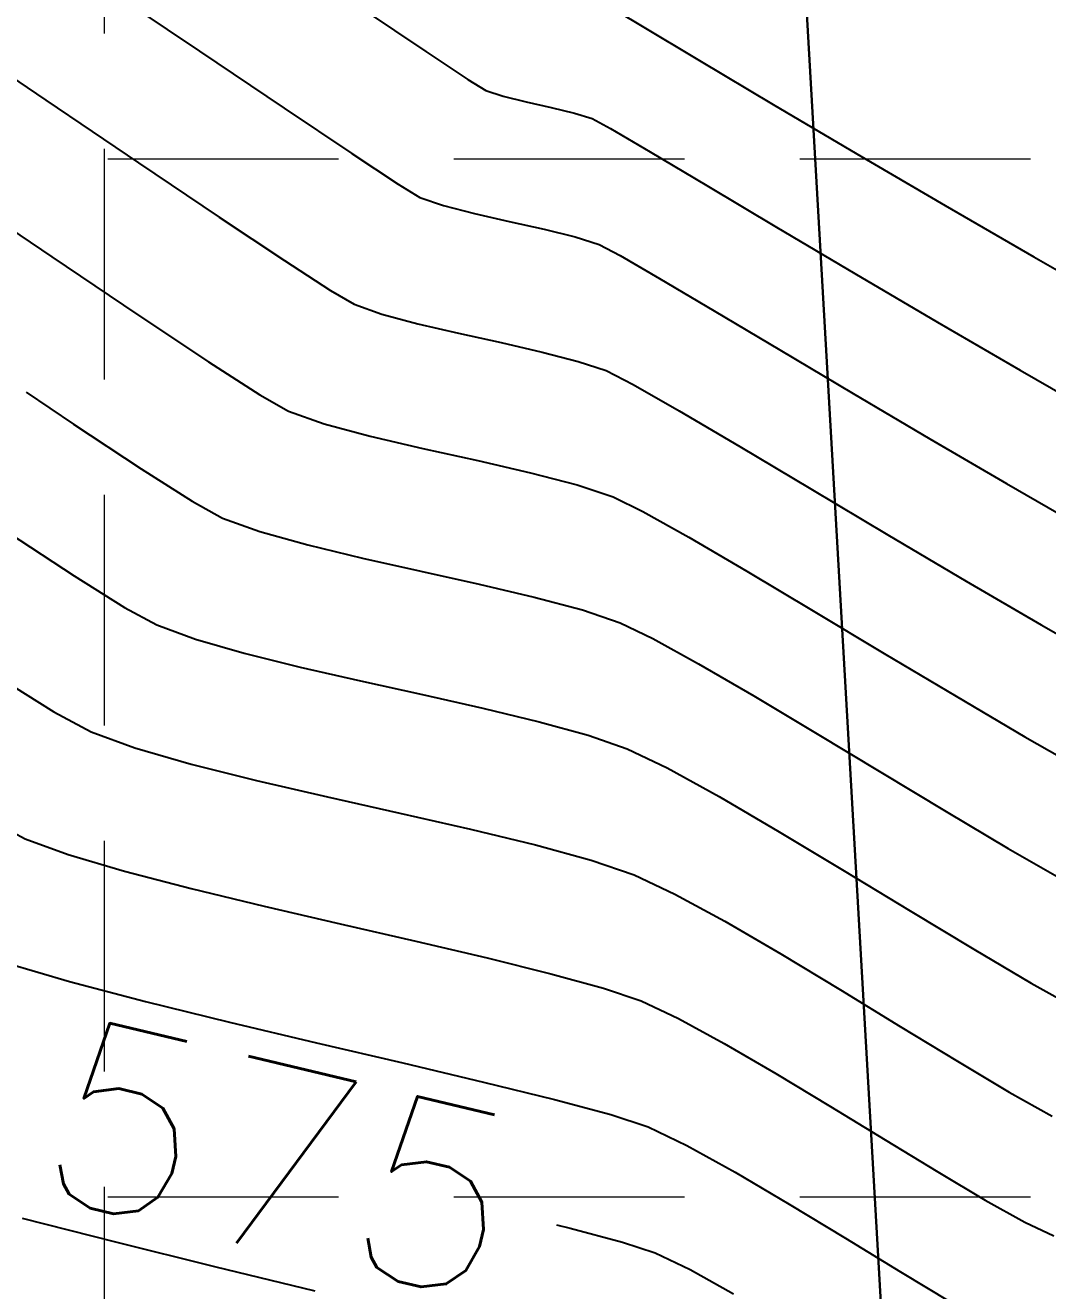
# Model space of a CAD drawing. Header units: inches. Extents: x 2547543 to 2548696, y 7125653 to 7126375.
# Drawn here: x 2547650.15 to 2547667.88, y 7125922.75 to 7125944.69 of the extents above; entities that cross this region are included whole.
import ezdxf

# ---------------------------------------------------------------- set-up
doc = ezdxf.new("R2010")
doc.units = ezdxf.units.IN
doc.header["$MEASUREMENT"] = 0
doc.linetypes.add('HIDDEN', pattern=[0.375, 0.25, -0.125])
for name, color, linetype in [('GRID', 254, 'HIDDEN'), ('V-AREA', 6, 'Continuous'), ('V-PROP-E', 3, 'Continuous'), ('V-TOPO-MAJR-E', 6, 'Continuous'), ('V-TOPO-MINR-E', 14, 'Continuous')]:
    doc.layers.add(name, color=color, linetype=linetype)
doc.styles.add('L100', font='simplex', dxfattribs={"height": 4})

msp = doc.modelspace()

# ---------------------------------------------------------------- linework, layer by layer
at = {"layer": 'GRID', "color": 252, "linetype": 'HIDDEN', "lineweight": 0, "ltscale": 16}
for p, q in [((2547651.523132142, 7126356.547205457), (2547651.523132142, 7125726.296813901)), ((2547561.583313602, 7125942.37631347), (2548677.583313586, 7125942.37631347)), ((2547561.583313602, 7125924.376313471), (2548677.583313586, 7125924.376313471))]:
    msp.add_line(p, q, dxfattribs=at)
at = {"layer": 'V-AREA', "color": 7}
msp.add_line((2547661.372810687, 7125985.590955259), (2547666.211702047, 7125901.243125121), dxfattribs=at)
at = {"layer": 'V-PROP-E', "color": 7}
msp.add_line((2547666.211702047, 7125901.243125121), (2547644.915525241, 7126272.461689509), dxfattribs=at)
at = {"layer": 'V-TOPO-MAJR-E', "color": 35, "extrusion": (-0.5118299426168573, -0.8590867883053636, 0), "elevation": -7425774.029097996}
msp.add_lwpolyline([(-1458610.911631805, 585), (-1458610.109305688, 585)], dxfattribs=at)
at = {"layer": 'V-TOPO-MAJR-E', "color": 35, "extrusion": (-0.5122294791224112, -0.8588486250312003, 0), "elevation": -7425094.774280906}
msp.add_lwpolyline([(-1462063.943588444, 585), (-1462062.750133369, 585)], dxfattribs=at)
at = {"layer": 'V-TOPO-MAJR-E', "color": 35}
for points, elevation in [([(2547661.846003067, 7125944.078562602), (2547663.123742026, 7125943.318914626)], 585), ([(2547663.123742026, 7125943.318914626), (2547664.571234922, 7125942.463284777)], 585), ([(2547664.571234922, 7125942.463284777), (2547666.105493979, 7125941.56401629)], 585), ([(2547652.165272356, 7125936.99911816), (2547653.047481856, 7125936.439499288)], 580), ([(2547653.575431747, 7125936.145815602), (2547654.223167498, 7125935.912043928)], 580), ([(2547655.052298049, 7125935.680955747), (2547656.002681062, 7125935.452191076)], 580), ([(2547660.468401216, 7125934.330620918), (2547661.034917759, 7125934.05740061)], 580), ([(2547661.034917759, 7125934.05740061), (2547661.825826541, 7125933.620836476)], 580), ([(2547661.825826541, 7125933.620836476), (2547662.785525946, 7125933.061801496)], 580), ([(2547662.785525946, 7125933.061801496), (2547663.858414364, 7125932.421168656)], 580), ([(2547659.364689772, 7125923.891169144), (2547659.603276318, 7125923.832027142)], 575), ([(2547661.682747785, 7125923.113653883), (2547662.435387022, 7125922.697069996)], 575)]:
    msp.add_lwpolyline(points, dxfattribs=dict(at, elevation=elevation))
at = {"layer": 'V-TOPO-MAJR-E', "color": 35, "extrusion": (0.5010873284743125, 0.8653967236143644, 0), "elevation": 7443369.684813652}
msp.add_lwpolyline([(1365977.120619131, 585), (1365975.343356285, 585)], dxfattribs=at)
at = {"layer": 'V-TOPO-MAJR-E', "color": 35, "extrusion": (-0.4942960922606287, -0.8692936058524025, 0), "elevation": -7453836.82369216}
msp.add_lwpolyline([(-1307653.436209671, 585), (-1307651.758033223, 585)], dxfattribs=at)
at = {"layer": 'V-TOPO-MAJR-E', "color": 35, "extrusion": (-0.5586004562871472, -0.8294368753773798, 0), "elevation": -7333634.569139595}
msp.add_lwpolyline([(-1867437.406679033, 580), (-1867436.416983701, 580)], dxfattribs=at)
at = {"layer": 'V-TOPO-MAJR-E', "color": 35, "extrusion": (-0.5517978439601485, -0.8339779010267188, 0), "elevation": -7348662.953330892}
msp.add_lwpolyline([(-1807392.47633113, 580.0000000000005), (-1807391.066969237, 580.0000000000005)], dxfattribs=at)
at = {"layer": 'V-TOPO-MAJR-E', "color": 35, "extrusion": (-0.486121219064592, -0.8738913893471859, 0), "elevation": -7465762.700709272}
msp.add_lwpolyline([(-1237696.84770768, 580), (-1237696.243570945, 580)], dxfattribs=at)
at = {"layer": 'V-TOPO-MAJR-E', "color": 35, "extrusion": (-0.2684787330670331, -0.9632856117947164, 0), "elevation": -7548302.512772067}
msp.add_lwpolyline([(540956.4114228692, 580.0000000000009), (540957.2721546616, 580.0000000000009)], dxfattribs=at)
at = {"layer": 'V-TOPO-MAJR-E', "color": 35, "extrusion": (-0.2187915234425859, -0.9757716276207629, 0), "elevation": -7510691.17253922}
msp.add_lwpolyline([(926836.1708154883, 580.0000000000005), (926837.2074239601, 580.0000000000005)], dxfattribs=at)
at = {"layer": 'V-TOPO-MAJR-E', "color": 35, "extrusion": (-0.2171199837223588, -0.9761449240089315, 0), "elevation": -7509092.748528475}
msp.add_lwpolyline([(939699.5223586492, 580), (939700.5595621383, 580)], dxfattribs=at)
at = {"layer": 'V-TOPO-MAJR-E', "color": 35, "extrusion": (-0.2287019773536346, -0.9734964846133436, 0), "elevation": -7519727.100582728}
msp.add_lwpolyline([(850420.7078887995, 580.0000000000009), (850421.6871284614, 580.0000000000009)], dxfattribs=at)
at = {"layer": 'V-TOPO-MAJR-E', "color": 35, "extrusion": (0.2583964686472895, 0.9660389562489756, 0), "elevation": 7542236.67726477}
msp.add_lwpolyline([(-619821.4398508, 580), (-619822.3031384279, 580)], dxfattribs=at)
at = {"layer": 'V-TOPO-MAJR-E', "color": 35, "extrusion": (-0.3219201079012485, -0.946766837256591, 0), "elevation": -7566741.441583597}
msp.add_lwpolyline([(118058.204150252, 580.0000000000005), (118058.8954611681, 580.0000000000005)], dxfattribs=at)
at = {"layer": 'V-TOPO-MAJR-E', "color": 35, "extrusion": (0.5162061753647871, 0.8564643509891459, 0), "elevation": 7418226.902755903}
msp.add_lwpolyline([(1496467.048004048, 580), (1496465.728070754, 580)], dxfattribs=at)
at = {"layer": 'V-TOPO-MAJR-E', "color": 35, "extrusion": (-0.5154594533718293, -0.8569139699699235, 0), "elevation": -7419528.459443954}
msp.add_lwpolyline([(-1489999.159584652, 580), (-1489997.838026555, 580)], dxfattribs=at)
at = {"layer": 'V-TOPO-MAJR-E', "color": 35, "extrusion": (-0.510317051592137, -0.8599863410858967, 0), "elevation": -7428320.841406315}
msp.add_lwpolyline([(-1445526.061664454, 580), (-1445524.807172711, 580)], dxfattribs=at)
at = {"layer": 'V-TOPO-MAJR-E', "color": 35, "extrusion": (-0.4989802925917887, -0.8666133322335938, 0), "elevation": -7446662.030146515}
msp.add_lwpolyline([(-1347856.483382928, 580.0000000000009), (-1347855.364512167, 580.0000000000009)], dxfattribs=at)
at = {"layer": 'V-TOPO-MAJR-E', "color": 35, "extrusion": (-0.259699580582063, -0.9656894572508807, 0), "elevation": -7543055.648198131}
msp.add_lwpolyline([(609648.5891107258, 575), (609649.5261106528, 575)], dxfattribs=at)
at = {"layer": 'V-TOPO-MAJR-E', "color": 35, "extrusion": (-0.3108976960003835, -0.9504433821231295, 0), "elevation": -7564848.698552169}
msp.add_lwpolyline([(205973.8442479246, 575), (205974.4413246475, 575)], dxfattribs=at)
at = {"layer": 'V-TOPO-MAJR-E', "color": 35, "extrusion": (-0.4302899794397678, -0.9026907186815009, 0), "elevation": -7528737.949822375}
msp.add_lwpolyline([(-766463.4272878743, 575.0000000000009), (-766462.7547065765, 575.0000000000009)], dxfattribs=at)
at = {"layer": 'V-TOPO-MINR-E', "color": 35}
for points, elevation in [([(2547651.473969279, 7125945.387672354), (2547653.173882409, 7125944.241394068)], 583), ([(2547648.756681648, 7125944.574575417), (2547650.511001426, 7125943.392162113)], 582), ([(2547657.830219478, 7125943.751323781), (2547658.137334538, 7125943.55861076)], 584), ([(2547658.439119447, 7125943.458830077), (2547658.840489211, 7125943.360740447)], 584), ([(2547654.642753763, 7125943.250956133), (2547655.813957507, 7125942.465431301)], 583), ([(2547659.275496093, 7125943.263947137), (2547659.67819236, 7125943.168055417)], 584), ([(2547659.67819236, 7125943.168055417), (2547659.982630278, 7125943.072670552)], 584), ([(2547655.813957507, 7125942.465431301), (2547656.620867811, 7125941.933892329)], 583), ([(2547652.117850987, 7125942.307240689), (2547653.516522134, 7125941.365298115)], 582), ([(2547661.97327503, 7125941.909823462), (2547663.182062583, 7125941.190685892)], 584), ([(2547657.405683855, 7125941.565182609), (2547657.943810545, 7125941.427007602)], 583), ([(2547653.516522134, 7125941.365298115), (2547654.646306673, 7125940.611821359)], 582), ([(2547657.943810545, 7125941.427007602), (2547658.546975858, 7125941.2905023)], 583), ([(2547660.104073012, 7125940.887158143), (2547660.466903042, 7125940.696731677)], 583), ([(2547654.646306673, 7125940.611821359), (2547655.446496408, 7125940.092297392)], 582), ([(2547660.466903042, 7125940.696731677), (2547661.154472637, 7125940.300178499)], 583), ([(2547664.539668596, 7125940.385514822), (2547665.971812357, 7125939.542146712)], 584), ([(2547662.101157289, 7125939.740847991), (2547663.241332486, 7125939.062089535)], 583), ([(2547665.971812357, 7125939.542146712), (2547667.404213152, 7125938.708418022)], 584), ([(2547653.328915976, 7125938.856364077), (2547654.222772314, 7125938.281203707)], 581), ([(2547659.741211014, 7125938.862881351), (2547660.225515747, 7125938.701645736)], 582), ([(2547654.222772314, 7125938.281203707), (2547654.715907445, 7125937.999014392)], 581), ([(2547654.715907445, 7125937.999014392), (2547655.333896103, 7125937.78094383)], 581), ([(2547661.492062412, 7125938.006910428), (2547662.545761486, 7125937.385792494)], 582), ([(2547658.000794816, 7125937.141826828), (2547658.916272894, 7125936.932356131)], 581), ([(2547659.722774023, 7125936.723937956), (2547660.346958482, 7125936.516133327)], 581), ([(2547667.16655624, 7125936.742740302), (2547668.42444851, 7125936.019763877)], 583), ([(2547660.863988348, 7125936.260146006), (2547661.658944476, 7125935.813873452)], 581), ([(2547661.658944476, 7125935.813873452), (2547662.665643716, 7125935.223796995)], 581), ([(2547651.001483241, 7125935.141918149), (2547651.872151717, 7125934.59780739)], 579), ([(2547662.665643716, 7125935.223796995), (2547663.817902918, 7125934.536397967)], 581), ([(2547652.434956049, 7125934.292616813), (2547653.104229288, 7125934.046613118)], 579), ([(2547665.04953893, 7125933.7981577), (2547666.294368601, 7125933.055557523)], 581), ([(2547649.697747438, 7125933.379535217), (2547650.650003647, 7125932.785843987)], 578), ([(2547655.967015932, 7125933.322680668), (2547657.039690854, 7125933.085065681)], 579), ([(2547667.486208782, 7125932.355078768), (2547668.558876321, 7125931.743202765)], 581), ([(2547661.285662188, 7125931.813317737), (2547662.1862409, 7125931.317966313)], 579), ([(2547654.165965335, 7125931.595988912), (2547655.393711976, 7125931.311879636)], 578), ([(2547656.651175334, 7125931.02963945), (2547657.875009948, 7125930.751279679)], 578), ([(2547649.503262462, 7125930.930982593), (2547650.154004653, 7125930.586219233)], 577), ([(2547659.001870353, 7125930.478811648), (2547659.968411086, 7125930.21424668)], 578), ([(2547659.968411086, 7125930.21424668), (2547660.711286685, 7125929.959596102)], 578), ([(2547651.873273524, 7125930.022320642), (2547653.027447685, 7125929.721042687)], 577), ([(2547664.354656002, 7125930.03007745), (2547665.498980519, 7125929.334287977)], 579), ([(2547654.295524345, 7125929.414347365), (2547655.615660515, 7125929.107835978)], 577), ([(2547659.269996202, 7125928.245418464), (2547660.179940527, 7125927.995655852)], 577), ([(2547660.179940527, 7125927.995655852), (2547660.83272942, 7125927.774083694)], 577), ([(2547664.288601485, 7125927.965207813), (2547665.325677823, 7125927.330644838)], 578), ([(2547652.238889043, 7125927.762157916), (2547653.692511912, 7125927.404613339)], 576), ([(2547665.325677823, 7125927.330644838), (2547666.317731592, 7125926.726176345)], 578), ([(2547655.205996754, 7125927.046426531), (2547656.701709899, 7125926.697389268)], 576), ([(2547656.701709899, 7125926.697389268), (2547658.102017681, 7125926.367293333)], 576), ([(2547666.317731592, 7125926.726176345), (2547667.213701976, 7125926.194042757)], 578), ([(2547663.168701272, 7125926.515427781), (2547664.114582751, 7125925.944418089)], 577), ([(2547661.627967635, 7125925.267389913), (2547662.463245909, 7125924.805065531)], 576), ([(2547662.463245909, 7125924.805065531), (2547663.399314491, 7125924.251806432)], 576), ([(2547665.976120741, 7125924.807722053), (2547666.798090166, 7125924.31953902)], 577), ([(2547666.798090166, 7125924.31953902), (2547667.485068487, 7125923.936468186)], 577), ([(2547650.101168025, 7125924.006454328), (2547651.716183826, 7125923.593794541)], 574)]:
    msp.add_lwpolyline(points, dxfattribs=dict(at, elevation=elevation))
at = {"layer": 'V-TOPO-MINR-E', "color": 35, "extrusion": (-0.5562674643987975, -0.8310033141037, 0), "elevation": -7338862.030668751}
msp.add_lwpolyline([(-1846820.744062433, 584), (-1846819.434831006, 584)], dxfattribs=at)
at = {"layer": 'V-TOPO-MINR-E', "color": 35, "extrusion": (-0.5590655293089315, -0.8291234732767637, 0), "elevation": -7332592.709953353}
msp.add_lwpolyline([(-1871550.740906953, 583), (-1871548.969311527, 583)], dxfattribs=at)
at = {"layer": 'V-TOPO-MINR-E', "color": 35, "extrusion": (0.5522917252276032, 0.8336509162983736, 0), "elevation": 7347599.876123272}
msp.add_lwpolyline([(1811743.356674531, 584.0000000000009), (1811742.483716276, 584.0000000000009)], dxfattribs=at)
at = {"layer": 'V-TOPO-MINR-E', "color": 35, "extrusion": (0.3139211771198407, 0.9494490478986716, 0), "elevation": 7565484.168473662}
msp.add_lwpolyline([(-181887.0028549447, 584.0000000000009), (-181887.3207076085, 584.0000000000009)], dxfattribs=at)
at = {"layer": 'V-TOPO-MINR-E', "color": 35, "extrusion": (0.5595784317782324, 0.8287773999625075, 0), "elevation": 7331431.11450132}
msp.add_lwpolyline([(1876089.061805618, 582), (1876087.122986388, 582)], dxfattribs=at)
at = {"layer": 'V-TOPO-MINR-E', "color": 35, "extrusion": (-0.2171979873122323, -0.9761275707137441, 0), "elevation": -7509176.154275781}
msp.add_lwpolyline([(939099.4793203368, 584.0000000000009), (939099.9249658608, 584.0000000000009)], dxfattribs=at)
at = {"layer": 'V-TOPO-MINR-E', "color": 35, "extrusion": (0.4816254059221481, 0.8763771838485565, 0), "elevation": 7472031.695578069}
msp.add_lwpolyline([(1199324.143971889, 584.0000000000005), (1199323.782657272, 584.0000000000005)], dxfattribs=at)
at = {"layer": 'V-TOPO-MINR-E', "color": 35, "extrusion": (-0.5057847932093128, -0.862659691279367, 0), "elevation": -7435831.538663735}
msp.add_lwpolyline([(-1406429.7081562, 584), (-1406428.910265102, 584)], dxfattribs=at)
at = {"layer": 'V-TOPO-MINR-E', "color": 35, "extrusion": (-0.5105485138141397, -0.8598489489684648, 0), "elevation": -7427938.695728409}
msp.add_lwpolyline([(-1447535.727889423, 584.0000000000009), (-1447534.581538802, 584.0000000000009)], dxfattribs=at)
at = {"layer": 'V-TOPO-MINR-E', "color": 35, "extrusion": (-0.5193103880021346, -0.8545857013272995, 0), "elevation": -7412752.633472062}
msp.add_lwpolyline([(-1523384.750484851, 583.0000000000005), (-1523384.31051607, 583.0000000000005)], dxfattribs=at)
at = {"layer": 'V-TOPO-MINR-E', "color": 35, "extrusion": (-0.5602979090119037, -0.828291164480757, 0), "elevation": -7329797.012009948}
msp.add_lwpolyline([(-1882455.20255141, 581), (-1882453.167846903, 581)], dxfattribs=at)
at = {"layer": 'V-TOPO-MINR-E', "color": 35, "extrusion": (0.3244501686237253, 0.9459027899737036, 0), "elevation": 7567035.882565421}
msp.add_lwpolyline([(-97822.87330105389, 583), (-97823.30550721567, 583)], dxfattribs=at)
at = {"layer": 'V-TOPO-MINR-E', "color": 35, "extrusion": (-0.2184871142101226, -0.9758398336428642, 0), "elevation": -7510407.92739409}
msp.add_lwpolyline([(929180.3440671382, 583), (929180.9629605908, 583)], dxfattribs=at)
at = {"layer": 'V-TOPO-MINR-E', "color": 35, "extrusion": (-0.2411943177277739, -0.9704768421223835, 0), "elevation": -7530041.780236341}
msp.add_lwpolyline([(753707.6924693522, 583), (753708.2493640445, 583)], dxfattribs=at)
at = {"layer": 'V-TOPO-MINR-E', "color": 35, "extrusion": (-0.5101136070837484, -0.8601070327976672, 0), "elevation": -7428669.788847927}
msp.add_lwpolyline([(-1443776.544555731, 584.0000000000009), (-1443774.966140531, 584.0000000000009)], dxfattribs=at)
at = {"layer": 'V-TOPO-MINR-E', "color": 35, "extrusion": (-0.3084097984110484, -0.9512535919743255, 0), "elevation": -7564300.204222925}
msp.add_lwpolyline([(225760.3987800726, 583), (225760.8326316471, 583)], dxfattribs=at)
at = {"layer": 'V-TOPO-MINR-E', "color": 35, "extrusion": (-0.5588486877375546, -0.8292696450576333, 0), "elevation": -7333077.497085897}
msp.add_lwpolyline([(-1869633.276377817, 581), (-1869631.479673133, 581)], dxfattribs=at)
at = {"layer": 'V-TOPO-MINR-E', "color": 35, "extrusion": (-0.5086793901947303, -0.8609560255849988, 0), "elevation": -7431063.961877601}
msp.add_lwpolyline([(-1431394.7443668, 583.0000000000005), (-1431393.644793043, 583.0000000000005)], dxfattribs=at)
at = {"layer": 'V-TOPO-MINR-E', "color": 35, "extrusion": (0.5054151730275928, 0.862876296391023, 0), "elevation": 7436428.51345155}
msp.add_lwpolyline([(1403246.748579509, 582), (1403246.273555757, 582)], dxfattribs=at)
at = {"layer": 'V-TOPO-MINR-E', "color": 35, "extrusion": (-0.3327616567670262, -0.9430109648279091, 0), "elevation": -7567601.598983475}
msp.add_lwpolyline([(31227.85593270417, 582.0000000000009), (31228.36440761061, 582.0000000000009)], dxfattribs=at)
at = {"layer": 'V-TOPO-MINR-E', "color": 35, "extrusion": (-0.5539353111751335, -0.8325597101909917, 0), "elevation": -7344004.728612641}
msp.add_lwpolyline([(-1826237.113347423, 581), (-1826235.64062561, 581)], dxfattribs=at)
at = {"layer": 'V-TOPO-MINR-E', "color": 35, "extrusion": (-0.2591195498829213, -0.9658452561712317, 0), "elevation": -7542702.601609434}
msp.add_lwpolyline([(614171.5032098398, 582), (614172.147784482, 582)], dxfattribs=at)
at = {"layer": 'V-TOPO-MINR-E', "color": 35, "extrusion": (-0.2269899805301411, -0.973897093505739, 0), "elevation": -7518224.38651444}
msp.add_lwpolyline([(863638.8350806944, 582), (863639.5627931207, 582)], dxfattribs=at)
at = {"layer": 'V-TOPO-MINR-E', "color": 35, "extrusion": (-0.2165423519618233, -0.9762732249769231, 0), "elevation": -7508539.574241961}
msp.add_lwpolyline([(944142.299891446, 582.0000000000009), (944143.0557970314, 582.0000000000009)], dxfattribs=at)
at = {"layer": 'V-TOPO-MINR-E', "color": 35, "extrusion": (-0.2230459696205144, -0.9748079274585556, 0), "elevation": -7514666.949426928}
msp.add_lwpolyline([(894065.59432623, 582), (894066.3230025545, 582)], dxfattribs=at)
at = {"layer": 'V-TOPO-MINR-E', "color": 35, "extrusion": (-0.5115091648001651, -0.8592778213857482, 0), "elevation": -7426314.489365962}
msp.add_lwpolyline([(-1455832.618429558, 583), (-1455831.142723797, 583)], dxfattribs=at)
at = {"layer": 'V-TOPO-MINR-E', "color": 35, "extrusion": (-0.2502031156147942, -0.9681933695996116, 0), "elevation": -7536719.163991299}
msp.add_lwpolyline([(683694.5179413559, 582.0000000000009), (683695.1642629083, 582.0000000000009)], dxfattribs=at)
at = {"layer": 'V-TOPO-MINR-E', "color": 35, "extrusion": (-0.45479056634128, -0.8905984172268542, 0), "elevation": -7505001.565748738}
msp.add_lwpolyline([(-971867.5333585753, 582), (-971867.0083821313, 582)], dxfattribs=at)
at = {"layer": 'V-TOPO-MINR-E', "color": 35, "extrusion": (-0.496156917117402, -0.8682328683000635, 0), "elevation": -7451017.009255121}
msp.add_lwpolyline([(-1323615.203301685, 584), (-1323613.638770825, 584)], dxfattribs=at)
at = {"layer": 'V-TOPO-MINR-E', "color": 35, "extrusion": (-0.4956533942487739, -0.8685204158623272, 0), "elevation": -7451779.707108643}
msp.add_lwpolyline([(-1319300.261728362, 582.0000000000009), (-1319299.341769014, 582.0000000000009)], dxfattribs=at)
at = {"layer": 'V-TOPO-MINR-E', "color": 35, "extrusion": (-0.5094435293770785, -0.8605040908536262, 0), "elevation": -7429790.263885422}
msp.add_lwpolyline([(-1437987.428931364, 583), (-1437985.882997104, 583)], dxfattribs=at)
at = {"layer": 'V-TOPO-MINR-E', "color": 35, "extrusion": (-0.2591195491749343, -0.9658452563611725, 0), "elevation": -7542700.504421735}
msp.add_lwpolyline([(614171.0338399934, 581.0000000000009), (614171.8645844525, 581.0000000000009)], dxfattribs=at)
at = {"layer": 'V-TOPO-MINR-E', "color": 35, "extrusion": (-0.226989981477645, -0.9738970932849006, 0), "elevation": -7518222.301329675}
msp.add_lwpolyline([(863638.4697546356, 581), (863639.4076492214, 581)], dxfattribs=at)
at = {"layer": 'V-TOPO-MINR-E', "color": 35, "extrusion": (-0.2165423518531774, -0.9762732250010213, 0), "elevation": -7508537.489815513}
msp.add_lwpolyline([(944142.1305558626, 581), (944143.1047865197, 581)], dxfattribs=at)
at = {"layer": 'V-TOPO-MINR-E', "color": 35, "extrusion": (-0.5120255703048694, -0.858970206324977, 0), "elevation": -7425436.274470931}
msp.add_lwpolyline([(-1460295.931338033, 582.0000000000009), (-1460294.497493206, 582.0000000000009)], dxfattribs=at)
at = {"layer": 'V-TOPO-MINR-E', "color": 35, "extrusion": (-0.5052877906922271, -0.8629508958088914, 0), "elevation": -7436638.609633567}
msp.add_lwpolyline([(-1402138.70737988, 583), (-1402137.169749205, 583)], dxfattribs=at)
at = {"layer": 'V-TOPO-MINR-E', "color": 35, "extrusion": (-0.2502031162523045, -0.9681933694348646, 0), "elevation": -7536717.088917672}
msp.add_lwpolyline([(683694.8436241383, 581.0000000000005), (683695.676620061, 581.0000000000005)], dxfattribs=at)
at = {"layer": 'V-TOPO-MINR-E', "color": 35, "extrusion": (-0.5123360759568923, -0.8587850402010352, 0), "elevation": -7424907.856404026}
msp.add_lwpolyline([(-1462978.88212626, 582.0000000000009), (-1462977.330170709, 582.0000000000009)], dxfattribs=at)
at = {"layer": 'V-TOPO-MINR-E', "color": 35, "extrusion": (-0.4437052547518176, -0.8961727773736627, 0), "elevation": -7516480.602319926}
msp.add_lwpolyline([(-878671.6282976861, 581.0000000000005), (-878671.0513666752, 581.0000000000005)], dxfattribs=at)
at = {"layer": 'V-TOPO-MINR-E', "color": 35, "extrusion": (-0.5494280159270696, -0.8355410554332108, 0), "elevation": -7353762.204446446}
msp.add_lwpolyline([(-1786522.746159865, 579), (-1786521.399994286, 579)], dxfattribs=at)
at = {"layer": 'V-TOPO-MINR-E', "color": 35, "extrusion": (-0.5096735533976421, -0.8603678683952702, 0), "elevation": -7429403.772758723}
msp.add_lwpolyline([(-1439971.849031121, 582), (-1439970.271568971, 582)], dxfattribs=at)
at = {"layer": 'V-TOPO-MINR-E', "color": 35, "extrusion": (-0.5036810624374637, -0.8638896847062522, 0), "elevation": -7439233.138782301}
msp.add_lwpolyline([(-1388295.756864184, 582), (-1388294.246446105, 582)], dxfattribs=at)
at = {"layer": 'V-TOPO-MINR-E', "color": 35, "extrusion": (-0.4766915530859263, -0.8790706247034579, 0), "elevation": -7478643.9061488}
msp.add_lwpolyline([(-1157306.907838197, 579.0000000000009), (-1157306.267611671, 579.0000000000009)], dxfattribs=at)
at = {"layer": 'V-TOPO-MINR-E', "color": 35, "extrusion": (-0.5141160911931332, -0.8577206099752378, 0), "elevation": -7421855.880937301}
msp.add_lwpolyline([(-1478373.84604754, 581), (-1478372.410106749, 581)], dxfattribs=at)
at = {"layer": 'V-TOPO-MINR-E', "color": 35, "extrusion": (-0.492577564020177, -0.870268546727933, 0), "elevation": -7456400.465328289}
msp.add_lwpolyline([(-1292920.225119955, 582), (-1292918.874149884, 582)], dxfattribs=at)
at = {"layer": 'V-TOPO-MINR-E', "color": 35, "extrusion": (-0.2768288274859703, -0.9609192475295428, 0), "elevation": -7552711.003701417}
msp.add_lwpolyline([(475424.9370160471, 579.0000000000005), (475425.8164686987, 579.0000000000005)], dxfattribs=at)
at = {"layer": 'V-TOPO-MINR-E', "color": 35, "extrusion": (-0.2411064765313794, -0.970498669228672, 0), "elevation": -7529965.140113738}
msp.add_lwpolyline([(754385.9761881079, 579.0000000000005), (754386.9766220828, 579.0000000000005)], dxfattribs=at)
at = {"layer": 'V-TOPO-MINR-E', "color": 35, "extrusion": (-0.2228235792550363, -0.9748587859418278, 0), "elevation": -7514456.528931831}
msp.add_lwpolyline([(895777.7607302112, 579), (895778.8345101648, 579)], dxfattribs=at)
at = {"layer": 'V-TOPO-MINR-E', "color": 35, "extrusion": (-0.2198062937780834, -0.9755435373244719, 0), "elevation": -7511649.020254556}
msp.add_lwpolyline([(919025.4192506974, 579.0000000000009), (919026.4941316273, 579.0000000000009)], dxfattribs=at)
at = {"layer": 'V-TOPO-MINR-E', "color": 35, "extrusion": (-0.5066956578820905, -0.862124996902094, 0), "elevation": -7434336.462536184}
msp.add_lwpolyline([(-1414272.541469354, 581), (-1414271.159024599, 581)], dxfattribs=at)
at = {"layer": 'V-TOPO-MINR-E', "color": 35, "extrusion": (-0.4734640402855714, -0.8808131484920413, 0), "elevation": -7482836.263028792}
msp.add_lwpolyline([(-1129868.737301604, 578), (-1129868.005617811, 578)], dxfattribs=at)
at = {"layer": 'V-TOPO-MINR-E', "color": 35, "extrusion": (-0.234623463436288, -0.9720863286792798, 0), "elevation": -7524762.265729822}
msp.add_lwpolyline([(804632.5525701735, 579), (804633.5550927427, 579)], dxfattribs=at)
at = {"layer": 'V-TOPO-MINR-E', "color": 35, "extrusion": (-0.2657609318216274, -0.9640389655596399, 0), "elevation": -7546744.951947482}
msp.add_lwpolyline([(562248.116037614, 579.0000000000009), (562248.9982747172, 579.0000000000009)], dxfattribs=at)
at = {"layer": 'V-TOPO-MINR-E', "color": 35, "extrusion": (-0.3437343009551994, -0.9390669466799695, 0), "elevation": -7567442.754917846}
msp.add_lwpolyline([(-57012.28340439778, 578.0000000000009), (-57011.47566250898, 578.0000000000009)], dxfattribs=at)
at = {"layer": 'V-TOPO-MINR-E', "color": 35, "extrusion": (0.326905203670115, 0.9450571346820259, 0), "elevation": 7567256.519000055}
msp.add_lwpolyline([(-78179.80210325355, 579.0000000000009), (-78180.51794412779, 579.0000000000009)], dxfattribs=at)
at = {"layer": 'V-TOPO-MINR-E', "color": 35, "extrusion": (-0.2768144544823097, -0.960923388095878, 0), "elevation": -7552701.789491921}
msp.add_lwpolyline([(475537.4184239302, 578), (475538.436483047, 578)], dxfattribs=at)
at = {"layer": 'V-TOPO-MINR-E', "color": 35, "extrusion": (-0.4304080549247844, -0.9026344255876039, 0), "elevation": -7528645.307659527}
msp.add_lwpolyline([(-767452.4409961798, 579.0000000000005), (-767451.6701212632, 579.0000000000005)], dxfattribs=at)
at = {"layer": 'V-TOPO-MINR-E', "color": 35, "extrusion": (-0.2427737315124308, -0.9700829424783894, 0), "elevation": -7531248.199011244}
msp.add_lwpolyline([(741445.675998643, 578), (741446.8456764203, 578)], dxfattribs=at)
at = {"layer": 'V-TOPO-MINR-E', "color": 35, "extrusion": (-0.219003248026568, -0.9757241297384285, 0), "elevation": -7510887.933934904}
msp.add_lwpolyline([(925206.7393871674, 578.0000000000009), (925208.0281360259, 578.0000000000009)], dxfattribs=at)
at = {"layer": 'V-TOPO-MINR-E', "color": 35, "extrusion": (-0.5049697979759038, -0.8631370129545917, 0), "elevation": -7437147.531805936}
msp.add_lwpolyline([(-1399398.56857428, 579), (-1399397.359515654, 579)], dxfattribs=at)
at = {"layer": 'V-TOPO-MINR-E', "color": 35, "extrusion": (-0.2350213541684339, -0.9719902072988367, 0), "elevation": -7525088.911876207}
msp.add_lwpolyline([(801552.611181197, 578.0000000000005), (801553.7705142815, 578.0000000000005)], dxfattribs=at)
at = {"layer": 'V-TOPO-MINR-E', "color": 35, "extrusion": (-0.346483629227149, -0.9380560189442758, 0), "elevation": -7567241.148342702}
msp.add_lwpolyline([(-79179.73000560887, 577), (-79178.94024446234, 577)], dxfattribs=at)
at = {"layer": 'V-TOPO-MINR-E', "color": 35, "extrusion": (-0.515868020638813, -0.8566680718237335, 0), "elevation": -7418815.306705743}
msp.add_lwpolyline([(-1493538.022500655, 579.0000000000009), (-1493536.709469518, 579.0000000000009)], dxfattribs=at)
at = {"layer": 'V-TOPO-MINR-E', "color": 35, "extrusion": (-0.2844076254284144, -0.958703448725502, 0), "elevation": -7556225.307471368}
msp.add_lwpolyline([(415772.7798671534, 577.0000000000005), (415773.8004420507, 577.0000000000005)], dxfattribs=at)
at = {"layer": 'V-TOPO-MINR-E', "color": 35, "extrusion": (-0.4258374753310047, -0.9047996709790052, 0), "elevation": -7532428.488156302}
msp.add_lwpolyline([(-729365.450041641, 578), (-729364.6691411692, 578)], dxfattribs=at)
at = {"layer": 'V-TOPO-MINR-E', "color": 35, "extrusion": (0.2350807742678266, 0.9719758379556764, 0), "elevation": 7525135.758081903}
msp.add_lwpolyline([(-801088.109972947, 577.0000000000009), (-801089.4146109945, 577.0000000000009)], dxfattribs=at)
at = {"layer": 'V-TOPO-MINR-E', "color": 35, "extrusion": (0.4781958331489657, 0.8782532352112155, 0), "elevation": 7476651.823140332}
msp.add_lwpolyline([(1170097.972527259, 578), (1170096.986730523, 578)], dxfattribs=at)
at = {"layer": 'V-TOPO-MINR-E', "color": 35, "extrusion": (-0.5171301580180819, -0.8559067704301642, 0), "elevation": -7416605.824889006}
msp.add_lwpolyline([(-1504468.813297258, 579.0000000000009), (-1504467.525702295, 579.0000000000009)], dxfattribs=at)
at = {"layer": 'V-TOPO-MINR-E', "color": 35, "extrusion": (-0.2236849666505297, -0.974661498005616, 0), "elevation": -7515241.000351293}
msp.add_lwpolyline([(889138.6239217671, 577), (889139.9683400032, 577)], dxfattribs=at)
at = {"layer": 'V-TOPO-MINR-E', "color": 35, "extrusion": (-0.503804562662367, -0.863817667474208, 0), "elevation": -7439027.384437582}
msp.add_lwpolyline([(-1389359.930475645, 578.0000000000009), (-1389358.802993448, 578.0000000000009)], dxfattribs=at)
at = {"layer": 'V-TOPO-MINR-E', "color": 35, "extrusion": (-0.2274558679907605, -0.9737883898037446, 0), "elevation": -7518626.256380612}
msp.add_lwpolyline([(860044.4136932273, 577.0000000000005), (860045.6857624345, 577.0000000000005)], dxfattribs=at)
at = {"layer": 'V-TOPO-MINR-E', "color": 35, "extrusion": (0.5168103589546047, 0.8560999082333864, 0), "elevation": 7417165.572580092}
msp.add_lwpolyline([(1501699.430245691, 578), (1501698.225902499, 578)], dxfattribs=at)
at = {"layer": 'V-TOPO-MINR-E', "color": 35, "extrusion": (-0.5073160563348634, -0.8617600704284468, 0), "elevation": -7433312.964074146}
msp.add_lwpolyline([(-1419620.680251421, 579), (-1419619.522107671, 579)], dxfattribs=at)
at = {"layer": 'V-TOPO-MINR-E', "color": 35, "extrusion": (0.2846191024117368, 0.958640686880302, 0), "elevation": 7556314.736223687}
msp.add_lwpolyline([(-414105.4197180122, 576), (-414106.5682170629, 576)], dxfattribs=at)
at = {"layer": 'V-TOPO-MINR-E', "color": 35, "extrusion": (-0.2392580507018324, -0.9709560160863928, 0), "elevation": -7528510.890880756}
msp.add_lwpolyline([(768728.2553830687, 577.0000000000009), (768729.3937011301, 577.0000000000009)], dxfattribs=at)
at = {"layer": 'V-TOPO-MINR-E', "color": 35, "extrusion": (-0.2550163463163375, -0.9669367420423457, 0), "elevation": -7540014.340016199}
msp.add_lwpolyline([(646189.1325779508, 576), (646190.4937085919, 576)], dxfattribs=at)
at = {"layer": 'V-TOPO-MINR-E', "color": 35, "extrusion": (-0.4844305261257174, -0.8748297350670933, 0), "elevation": -7468141.730528787}
msp.add_lwpolyline([(-1223241.718613516, 579.0000000000005), (-1223240.767266228, 579.0000000000005)], dxfattribs=at)
at = {"layer": 'V-TOPO-MINR-E', "color": 35, "extrusion": (-0.4258374756889872, -0.9047996708105231, 0), "elevation": -7532426.562131693}
msp.add_lwpolyline([(-729364.412467401, 577.0000000000005), (-729363.6960639092, 577.0000000000005)], dxfattribs=at)
at = {"layer": 'V-TOPO-MINR-E', "color": 35, "extrusion": (-0.4781958330898345, -0.8782532352434115, 0), "elevation": -7476649.958074605}
msp.add_lwpolyline([(-1170096.884649315, 577), (-1170095.980272575, 577)], dxfattribs=at)
at = {"layer": 'V-TOPO-MINR-E', "color": 35, "extrusion": (-0.2303019227549025, -0.9731192241320664, 0), "elevation": -7521106.491097884}
msp.add_lwpolyline([(838056.0019200821, 576), (838057.557212387, 576)], dxfattribs=at)
at = {"layer": 'V-TOPO-MINR-E', "color": 35, "extrusion": (-0.5038045627445028, -0.8638176674263038, 0), "elevation": -7439025.549535895}
msp.add_lwpolyline([(-1389358.870839075, 577.0000000000009), (-1389357.836479112, 577.0000000000009)], dxfattribs=at)
at = {"layer": 'V-TOPO-MINR-E', "color": 35, "extrusion": (-0.2384713004491767, -0.9711495450557955, 0), "elevation": -7527883.490386058}
msp.add_lwpolyline([(774828.0790186641, 576), (774829.3427465362, 576)], dxfattribs=at)
at = {"layer": 'V-TOPO-MINR-E', "color": 35, "extrusion": (-0.4870181866879589, -0.8733918283537879, 0), "elevation": -7464485.974030656}
msp.add_lwpolyline([(-1245343.927682764, 578), (-1245343.070305625, 578)], dxfattribs=at)
at = {"layer": 'V-TOPO-MINR-E', "color": 35, "extrusion": (-0.2598888719970006, -0.9656385318596844, 0), "elevation": -7543177.093766675}
msp.add_lwpolyline([(608169.1272020738, 576), (608170.1385495034, 576)], dxfattribs=at)
at = {"layer": 'V-TOPO-MINR-E', "color": 35, "extrusion": (-0.5219254779789266, -0.8529910875480876, 0), "elevation": -7408042.131849679}
msp.add_lwpolyline([(-1546067.520777667, 577.0000000000005), (-1546066.40538383, 577.0000000000005)], dxfattribs=at)
at = {"layer": 'V-TOPO-MINR-E', "color": 35, "extrusion": (-0.3141508093291481, -0.9493730926236751, 0), "elevation": -7565511.76447756}
msp.add_lwpolyline([(180064.7852892377, 576.0000000000005), (180065.4681500462, 576.0000000000005)], dxfattribs=at)
at = {"layer": 'V-TOPO-MINR-E', "color": 35, "extrusion": (-0.4302899794249552, -0.9026907186885614, 0), "elevation": -7528739.870421125}
msp.add_lwpolyline([(-766464.4771936513, 576.0000000000005), (-766463.7307635988, 576.0000000000005)], dxfattribs=at)
at = {"layer": 'V-TOPO-MINR-E', "color": 35, "extrusion": (0.5203298266917925, 0.8539653807121746, 0), "elevation": 7410919.687176176}
msp.add_lwpolyline([(1532213.740749317, 577.0000000000009), (1532212.674995357, 577.0000000000009)], dxfattribs=at)
at = {"layer": 'V-TOPO-MINR-E', "color": 35, "extrusion": (-0.5198174941262121, -0.854277339510036, 0), "elevation": -7411835.61549197}
msp.add_lwpolyline([(-1527768.977173746, 576), (-1527767.834492841, 576)], dxfattribs=at)
at = {"layer": 'V-TOPO-MINR-E', "color": 35, "extrusion": (-0.4279817126306102, -0.9037873940555765, 0), "elevation": -7530675.31825177}
msp.add_lwpolyline([(-747215.3731549415, 577.0000000000009), (-747214.8142362428, 577.0000000000009)], dxfattribs=at)
at = {"layer": 'V-TOPO-MINR-E', "color": 35, "extrusion": (-0.2394719300826093, -0.9709032880274482, 0), "elevation": -7528673.721100305}
msp.add_lwpolyline([(767064.751364466, 574), (767066.5225243191, 574)], dxfattribs=at)
at = {"layer": 'V-TOPO-MINR-E', "color": 35, "extrusion": (0.5218030047196015, 0.853066014013919, 0), "elevation": 7408262.21708779}
msp.add_lwpolyline([(1545002.482216699, 576.0000000000009), (1545001.362055162, 576.0000000000009)], dxfattribs=at)
at = {"layer": 'V-TOPO-MINR-E', "color": 35, "extrusion": (-0.2351111035106658, -0.9719685020647516, 0), "elevation": -7525154.479690384}
msp.add_lwpolyline([(800855.23383417, 574), (800857.0233508325, 574)], dxfattribs=at)
at = {"layer": 'V-TOPO-MINR-E', "color": 35, "extrusion": (-0.5146707838363127, -0.8573878843704963, 0), "elevation": -7420889.020903841}
msp.add_lwpolyline([(-1483167.025426183, 576), (-1483166.005719, 576)], dxfattribs=at)

# ---------------------------------------------------------------- texts
at = {"layer": 'V-TOPO-MAJR-E', "color": 35, "insert": (2547650.952838833, 7125927.544183773, 575), "char_height": 3.2, "width": 12.03809523809524, "attachment_point": 1, "rotation": 346.6304122552343, "style": 'L100'}
msp.add_mtext('\\Fsimplex.shx;\\W1.0000000000;\\T1.0000000000;\\o\\l575', dxfattribs=at)

doc.saveas('drawing.dxf')
